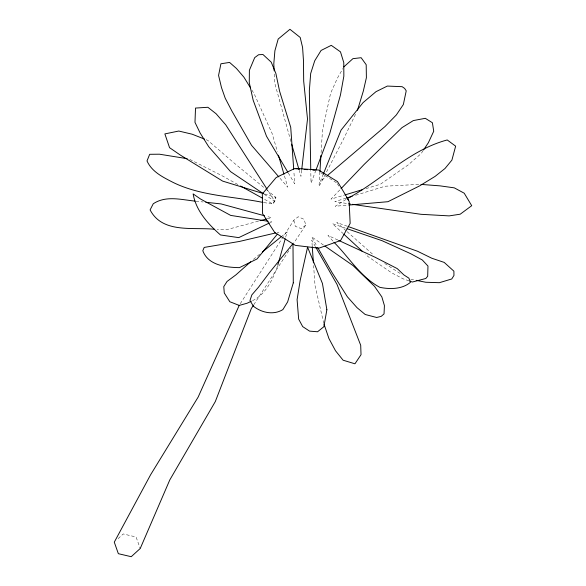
<?xml version="1.0" encoding="UTF-8"?>
<svg xmlns="http://www.w3.org/2000/svg" width="586" height="586" viewBox="0 0 586 586"><rect width="100%" height="100%" fill="white"/><g stroke="black" fill="none" stroke-linecap="round" stroke-linejoin="round"><path stroke-width="0.44" stroke-dasharray="2.93 2.2" d="M319.919 171.845L319.018 186.451L325.472 173.998M321.099 152.675L322.447 130.773L330.563 93.372L337.514 77.975L342.913 68.511M301.665 170.167L300.948 176.445L299.19 170.336M277.552 265.941C272.9 279.493 265.751 294.546 252.083 300.874M285.682 237.162L287.162 231.931L282.232 235.924M315.898 170.27L311.056 183.103L310.763 170.358M323.369 173.954L320.308 181.543L326.043 176.686M355.526 114.321L342.971 140.171L325.889 173.192M240.245 303.731L293.835 220.241L298.179 216.761L304.075 219.325L305.775 225.053L293.63 243.344M253.775 304.757L290.641 247.951M423.07 150.697L421.144 153.598L408.156 164.952L380.387 184.26L363.935 189.212M339.755 189.981L331.031 199.115L344.019 195.204M118.123 538.644L123.236 533.949L136.084 536.996L140.23 548.496M253.416 259.364L260.389 253.606M305.775 225.053L301.299 228.65L295.3 226.343L293.835 220.241M346.011 199.452L335.302 206.235L348.018 205.144M270.183 222.629L271.794 221.86L270.007 221.581M346.092 198.163L334.818 201.613L347.74 203.62M355.629 195.241L385.119 186.216L420.074 184.326M258.426 221.164L226.211 229.785L217.194 229.39M267.128 218.834L271.486 217.67L266.271 216.249M277.222 232.576L278.987 232.159M195.922 201.203L203.108 201.98M263.883 202.566L272.908 203.994L274.783 201.372L275.918 197.416L266.132 189.366M410.889 279.273L413.526 279.8M264.564 193.944L275.918 197.416L272.908 203.994L263.429 198.727M345.33 228.1L332.511 223.706L343.235 233.638M408.962 280.862L403.08 278.811L391.499 272.746L368.023 256.602L365.349 254.119M347.315 226.24L336.818 222.585L346.421 231.06M206.14 139.732L207.788 140.376L233.997 162.908L265.436 188.787M337.88 240.04L327.977 235.462L333.346 241.542M189.783 159.407L222.365 175.91L238.158 184.685M320.981 172.833L336.752 182.942M384.716 263.458L401.417 274.307M264.293 194.31L274.783 201.372L267.465 189.842M323.443 245.036L311.598 236.825L316.821 245.988M347.102 231.668L373.157 254.676M280.035 178.283L287.748 187.212L284.225 175.097M337.243 183.674L339.228 186.612M251.863 90.068L254.199 93.863L272.146 133.571L277.427 151.737M288.275 172.936L294.758 183.858L293.842 171.097M315.422 246.589L311.818 240.282L312.199 245.702M323.794 323.501L315.019 285.47L313.605 265.59M290.898 141.504L274.834 83.417L274.314 73.594"/><path stroke-width="0.88" d="M319.919 171.845L320.93 155.415M301.768 169.266L307.511 119.017L303.687 81.154L303.467 60.49L302.581 47.415L300.193 37.445L289.945 29.3L278.182 39.042L274.9 50.762L273.801 63.764L274.175 70.913M277.801 265.07L285.192 238.905M315.898 170.27L329.757 133.498L340.451 94.991L343.85 76.173L343.777 62.592L340.488 51.868L331.273 45.342L321.091 50.44L314.719 60.79L310.683 73.477L309.342 90.691L310.748 169.442M323.369 173.954L341.059 130.121L363.071 102.616L375.992 91.68L387.331 86.069L402.128 86.684L404.633 88.413L406.223 90.845L403.351 104.528L396.334 114.951L385.068 126.495L327.435 175.507M357.489 110.278L363.327 91.057L366.389 77.726L366.199 64.731L361.144 57.706L352.904 58.673L343.814 66.929M239.264 305.269L198.156 397.074L150.587 474.799L114.285 542.16L118.35 553.689L131.235 556.7L140.23 548.496L169.786 479.941L215.311 401.571L251.284 308.595L253.277 305.526M423.553 149.972L428.366 142.713L433.728 131.249L432.395 122.745L425.304 118.313L413.35 120.577L401.981 127.638L364.045 164.534L341.001 188.677M277.251 234.275L257.049 258.946L239.432 267.641C225.94 267.406 208.074 265.319 202.8 250.713L204.184 247.424L239.388 241.461L275.464 232.986M250.727 261.737L235.982 274.812L227.031 281.47L223.771 286.635L224.277 293L229.829 301.731L239.235 305.423L247.124 303.226L251.255 301.27M262.506 251.899L281.522 236.495M347.535 198.486C381.471 180.356 409.321 150.031 447.221 139.959L455.644 146.156L451.909 160.103L445.008 168.497L435.134 176.364L419.752 185.806L387.961 201.701L348.926 205.063M269.377 223.017L238.736 237.63L220.504 234.971C208.059 224.057 195.995 210.755 193.124 193.9L200.617 199.064L230.664 215.399L268.22 221.296M346.956 197.9L352.164 196.303M344.883 194.948L362.199 189.732M260.162 220.702L266.256 219.069M214.491 229.265C192.713 227.016 162.359 233.631 150.104 209.898L153.254 203.76C165.948 195.343 181.059 199.672 195.028 201.108M296.04 168.424L318.681 170.05L337.514 181.594L348.421 199.841M420.946 184.392L440.174 185.879L454.297 187.857L464.215 193.204L471.715 205.686L460.208 214.198L449.154 215.89L420.968 214.3L352.193 204.309M299.636 169.054L294.362 168.643L276.101 177.595L262.33 193.922L262.594 213.685L274.702 232.444L295.322 245.366L318.835 248.193L340.576 240.531L350.164 223.369L349.131 201.298L346.656 197.629M304.039 169.398L307.555 169.676M312.836 170.087L314.594 170.218M205.803 202.273L221.069 203.921L264.528 215.773M348.633 203.76L350.413 204.031M262.982 202.426C233.001 196.317 200.925 196.098 173.046 182.393C162.974 177.206 151.847 171.866 147.005 160.93L149.686 154.301L159.465 154.206L187.198 158.674M416.163 280.328L425.824 282.262L439.375 282.694L451.755 278.973L453.967 275.435L453.886 271.171L444.188 262.403L431.779 258.228L417.584 251.269L348.165 226.54M262.821 193.409L222.665 181.111L180.246 155.019L169.552 147.672L164.871 133.908L178.774 131.037L192.135 134.201L204.492 139.08M347.037 228.686L382.072 240.7L410.749 253.723L422.308 259.986L427.97 266.059L427.685 276.27L425.817 278.489L412.332 282.034L409.804 281.155M338.701 240.421L375.003 257.203L397.227 268.593L403.849 274.9L408.867 278.145L410.566 282.218C402.399 289.301 389.939 289.469 379.816 287.316C360.617 277.105 349 257.276 333.939 242.223M240.531 186.004L262.638 198.288M263.539 193.812L230.554 171.625L208.711 146.734L200.112 132.993L194.984 122.349L195.519 108.066L207.869 107.275L216.131 113.779L225.735 124.84L266.982 189.073M324.922 246.061L353.036 265.568L374.513 286.349L381.852 296.919L384.416 305.584L384.035 313.884L381.2 316.367L376.652 317.487L365.21 314.499L357.006 307.657L347.381 296.794L332.079 272.637L317.722 247.556M343.901 234.254L362.668 251.636M278.848 176.913L251.555 145.321L232.041 111.318L225.222 98.221L221.493 87.607L218.571 75.411L220.907 63.786L229.565 62.416L236.436 68.459L243.915 77.176L250.456 87.797M287.807 172.152L266.505 136.252L253.152 100.184L249.27 82.626L249.38 70.283L254.698 57.626L258.609 54.732L262.968 54.52L271.245 62.189L275.896 73.543L279.588 91.174L290.722 127.33L293.718 169.273M315.869 247.38L337.045 284.459L360.705 345.293L361.027 354.698L354.955 363.796L343.088 360.207L335.5 350.75L328.929 338.525L324.08 324.336M278.438 155.202L283.976 174.232M291.652 144.127L298.941 169.457M312.265 246.603L313.415 262.872M326.871 309.745L323.875 326.71L317.568 331.764L309.576 331.127L302.691 326.607L298.655 319.121L297.095 299.636L300.2 280.255L307.577 247.16L322.447 283.499L326.871 309.745M293.293 282.855L287.638 301.9L282.87 309.606C273.559 315.385 261.495 312.748 253.335 306.156L249.98 300.493L251.855 294.883L258.609 287.067L270.065 271.845L292.985 243.593L293.293 282.855"/></g></svg>
